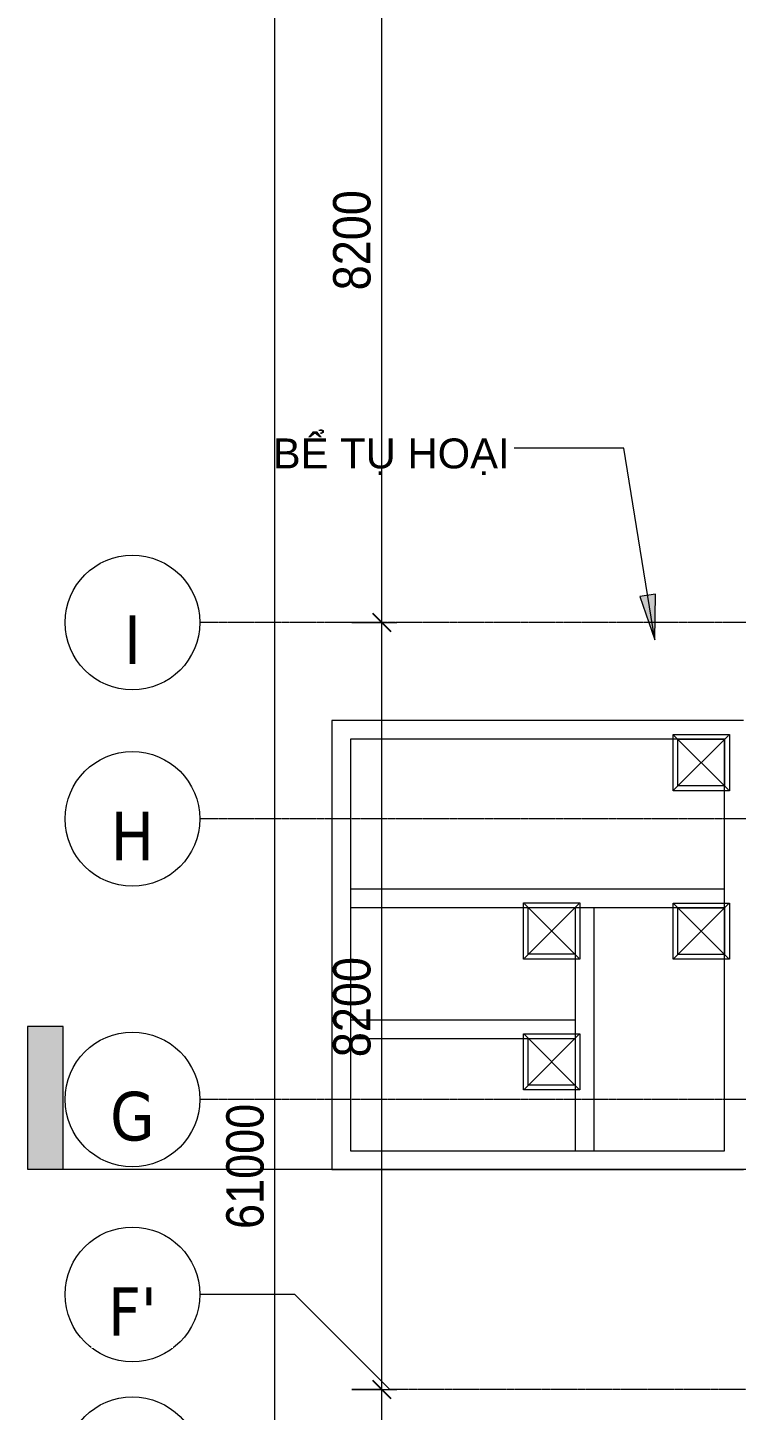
# Model space of a CAD drawing. Header units: millimetres. Extents: x 25998 to 252958, y -15958 to 83425.
# Drawn here: x 25998 to 33578, y 45113 to 59898 of the extents above; entities that cross this region are included whole.
import ezdxf

# ---------------------------------------------------------------- set-up
doc = ezdxf.new("R2010")
doc.units = ezdxf.units.MM
doc.linetypes.add('Dash Dot 3_16_', pattern=[7.9375, 4.7625, -1.5875, 0, -1.5875])
doc.linetypes.add('Grid Line', pattern=[22.225, 12.7, -3.175, 3.175, -3.175])
for name, color, linetype, lineweight in [('A-ANNO-DIMS', 211, 'Continuous', 9), ('A-ANNO-DIMS-160', 211, 'Continuous', 9), ('G-ANNO-SYMB', 111, 'Continuous', 9), ('G-ANNO-SYMB-1', 111, 'Dash Dot 3_16_', 18), ('G-ANNO-TEXT-1', 7, 'Continuous', 9), ('G-IMPT', 8, 'Continuous', 9), ('M-EQPM', 50, 'Continuous', 9), ('S-GRID', 1, 'Continuous', 9), ('S-GRID-1', 1, 'Grid Line', 9), ('S-GRID-IDEN', 1, 'Continuous', 9)]:
    doc.layers.add(name, color=color, linetype=linetype, lineweight=lineweight)
doc.styles.add('Arial_2', font='arial_0.ttf', dxfattribs={"height": 320})
doc.styles.add('Tahoma_B', font='tahomabd_0.ttf', dxfattribs={"height": 520})
doc.styles.add('UTM Avo', font='UTM Avo.ttf', dxfattribs={"width": 0.9, "height": 400})
doc.dimstyles.new('1_Dim_chi_tiet_2_5', dxfattribs={"dimscale": 304.8, "dimtxt": 399.720379, "dimasz": 0.629921, "dimexe": 0.524934, "dimexo": 0.0625, "dimgap": 0.052493, "dimtad": 1, "dimdec": 0, "dimrnd": 5, "dimzin": 0, "dimdsep": 46, "dimtxsty": 'UTM Avo', "dimblk1": 'OBLIQUE', "dimblk2": 'OBLIQUE', "dimsah": 1, "dimcen": 0.09, "dimdle": 0.524934, "dimazin": 0, "dimtfac": 1, "dimtdec": 4, "dimtix": 1, "dimtmove": 0, "dimatfit": 3, "dimfxl": 1.049869, "dimfxlon": 1, "dimtvp": 1, "dimtolj": 1, "dimtzin": 0, "dimarcsym": 2})

# ---------------------------------------------------------------- blocks, each defined once
blk = doc.blocks.new('TKTC_BE NGAM TANG HAM_260130 - TKTC_XREF_260130_MB BE NGAM TANG HAM_dwg-4017279-TKCS_MB TẦNG HẦM')
at = {"layer": 'G-IMPT'}
for p, q in [((-169657, -112442), (-170241, -113025)), ((-170241, -112442), (-169657, -113025)), ((-173699, -114083), (-169699, -114083)), ((-173699, -114283), (-169699, -114283)), ((-171257, -114242), (-171841, -114825)), ((-171841, -114242), (-171257, -114825)), ((-171299, -114283), (-171299, -116883)), ((-171099, -114283), (-171099, -116883)), ((-169657, -114243), (-170241, -114827)), ((-170241, -114243), (-169657, -114827)), ((-173699, -115483), (-171299, -115483)), ((-173699, -115683), (-171299, -115683)), ((-171257, -115642), (-171841, -116225)), ((-171841, -115642), (-171257, -116225)), ((-173899, -117083), (-169499, -117083))]:
    blk.add_line(p, q, dxfattribs=at)
at = {"layer": 'G-IMPT', "flags": 128}
blk.add_lwpolyline([(-169499, -112283), (-173899, -112283), (-173899, -117083)], dxfattribs=at)
for points in [[(-173699, -116883), (-169699, -116883), (-169699, -112483), (-173699, -112483)], [(-169649, -113033), (-170249, -113033), (-170249, -112433), (-169649, -112433)], [(-169699, -112983), (-170199, -112983), (-170199, -112483), (-169699, -112483)], [(-171249, -114833), (-171849, -114833), (-171849, -114233), (-171249, -114233)], [(-171299, -114783), (-171799, -114783), (-171799, -114283), (-171299, -114283)], [(-169649, -114835), (-170249, -114835), (-170249, -114235), (-169649, -114235)], [(-169699, -114785), (-170199, -114785), (-170199, -114285), (-169699, -114285)], [(-171249, -116233), (-171849, -116233), (-171849, -115633), (-171249, -115633)], [(-171299, -116183), (-171799, -116183), (-171799, -115683), (-171299, -115683)]]:
    blk.add_lwpolyline(points, close=True, dxfattribs=at)
blk = doc.blocks.new('TKTC_BE NGAM TANG HAM_260130 - TKTC_BE NGAM TANG HAM_260130-2131746-TKCS_MB TẦNG HẦM')
blk.add_blockref('TKTC_BE NGAM TANG HAM_260130 - TKTC_XREF_260130_MB BE NGAM TANG HAM_dwg-4017279-TKCS_MB TẦNG HẦM', (169499, 147535))
blk = doc.blocks.new('Grid - M_Grid Head - Circle-353313-TKCS_MB TẦNG HẦM')
at = {"layer": 'S-GRID-IDEN'}
blk.add_circle((0, 0), 4.5, dxfattribs=at)
blk = doc.blocks.new('Section - 3_32_ x 3_8_-4701953-TKCS_MB TẦNG HẦM')
at = {"layer": 'G-ANNO-SYMB'}
blk.add_hatch(color=256, dxfattribs=at).paths.add_polyline_path([(0, 9.525), (0, 0), (-2.38125, 0), (-2.38125, 9.525)])
for p, q in [((0, 9.525), (-2.38125, 9.525)), ((-2.38125, 9.525), (-2.38125, 0)), ((0, 0), (0, 9.525)), ((-2.38125, 0), (0, 0))]:
    blk.add_line(p, q, dxfattribs=at)
blk = doc.blocks.new('DIMBLOCK27-TKCS_MB TẦNG HẦM')
at = {"layer": 'A-ANNO-DIMS-160', "lineweight": 25}
for p, q in [((29785, 45337), (29689, 45433)), ((29785, 45337), (29881, 45241)), ((29785, 37037), (29689, 37133)), ((29785, 37037), (29881, 36941))]:
    blk.add_line(p, q, dxfattribs=at)
at = {"layer": 'A-ANNO-DIMS-160'}
for p, q in [((29465, 45337), (29945, 45337)), ((29785, 45337), (29465, 45337)), ((29785, 37037), (29785, 45337)), ((29465, 37037), (29945, 37037)), ((29785, 37037), (29465, 37037))]:
    blk.add_line(p, q, dxfattribs=at)
at = {"layer": 'A-ANNO-DIMS-160', "color": 0, "insert": (29265, 40639), "char_height": 400, "width": 1314.64, "attachment_point": 1, "rotation": 90, "line_spacing_factor": 1.110334, "style": 'UTM Avo'}
blk.add_mtext('8300', dxfattribs=at)
blk = doc.blocks.new('_Oblique')
at = {"color": 0, "linetype": 'ByBlock', "lineweight": -2}
blk.add_line((-0.5, -0.5), (0.5, 0.5), dxfattribs=at)
blk = doc.blocks.new('DIMBLOCK28-TKCS_MB TẦNG HẦM')
at = {"layer": 'A-ANNO-DIMS-160'}
for p, q in [((29465, 53537), (29945, 53537)), ((29785, 53537), (29465, 53537)), ((29785, 45337), (29785, 53537)), ((29465, 45337), (29945, 45337)), ((29785, 45337), (29465, 45337))]:
    blk.add_line(p, q, dxfattribs=at)
at = {"layer": 'A-ANNO-DIMS-160', "lineweight": 25}
for p, q in [((29785, 53537), (29689, 53633)), ((29785, 53537), (29881, 53441)), ((29785, 45337), (29689, 45433)), ((29785, 45337), (29881, 45241))]:
    blk.add_line(p, q, dxfattribs=at)
at = {"layer": 'A-ANNO-DIMS-160', "color": 0, "insert": (29265, 48889), "char_height": 400, "width": 1314.64, "attachment_point": 1, "rotation": 90, "line_spacing_factor": 1.110334, "style": 'UTM Avo'}
blk.add_mtext('8200', dxfattribs=at)
blk = doc.blocks.new('DIMBLOCK29-TKCS_MB TẦNG HẦM')
at = {"layer": 'A-ANNO-DIMS-160', "lineweight": 25}
for p, q in [((29785, 61737), (29689, 61833)), ((29785, 61737), (29881, 61641)), ((29785, 53537), (29689, 53633)), ((29785, 53537), (29881, 53441))]:
    blk.add_line(p, q, dxfattribs=at)
at = {"layer": 'A-ANNO-DIMS-160'}
for p, q in [((29465, 61737), (29945, 61737)), ((29785, 61737), (29465, 61737)), ((29785, 53537), (29785, 61737)), ((29465, 53537), (29945, 53537)), ((29785, 53537), (29465, 53537))]:
    blk.add_line(p, q, dxfattribs=at)
at = {"layer": 'A-ANNO-DIMS-160', "color": 0, "insert": (29265, 57089), "char_height": 400, "width": 1314.64, "attachment_point": 1, "rotation": 90, "line_spacing_factor": 1.110334, "style": 'UTM Avo'}
blk.add_mtext('8200', dxfattribs=at)
blk = doc.blocks.new('DIMBLOCK32-TKCS_MB TẦNG HẦM')
at = {"layer": 'A-ANNO-DIMS-160'}
for p, q in [((28642, 17077), (28642, 78397)), ((28322, 78237), (28802, 78237)), ((28642, 78237), (28322, 78237)), ((28962, 17237), (28482, 17237)), ((28642, 17237), (28962, 17237))]:
    blk.add_line(p, q, dxfattribs=at)
at = {"layer": 'A-ANNO-DIMS-160', "lineweight": 25}
for p, q in [((28642, 78237), (28546, 78333)), ((28642, 78237), (28738, 78141)), ((28642, 17237), (28546, 17333)), ((28642, 17237), (28738, 17141))]:
    blk.add_line(p, q, dxfattribs=at)
at = {"layer": 'A-ANNO-DIMS-160', "color": 0, "insert": (28122, 47052), "char_height": 400, "width": 1643.29, "attachment_point": 1, "rotation": 90, "line_spacing_factor": 1.110334, "style": 'UTM Avo'}
blk.add_mtext('61000', dxfattribs=at)

msp = doc.modelspace()

# ---------------------------------------------------------------- hatches: boundary and pattern name
at = {"layer": 'G-ANNO-TEXT-1'}
msp.add_hatch(color=256, dxfattribs=at).paths.add_polyline_path([(32704.5, 53353.1), (32711.5, 53840.4), (32544.4, 53813.4)])

# ---------------------------------------------------------------- linework, layer by layer
at = {"layer": 'G-ANNO-SYMB-1'}
msp.add_line((26379.4, 47691.5), (134566.1, 47691.5), dxfattribs=at)
at = {"layer": 'G-ANNO-TEXT-1'}
for p, q in [((31213.5, 55400.9), (31202.2, 55400.9)), ((32373.6, 55400.9), (31213.5, 55400.9)), ((32704.5, 53353.1), (32373.6, 55400.9)), ((32711.5, 53840.4), (32544.4, 53813.4)), ((32704.5, 53353.1), (32711.5, 53840.4)), ((32544.4, 53813.4), (32704.5, 53353.1))]:
    msp.add_line(p, q, dxfattribs=at)
at = {"layer": 'S-GRID'}
for p, q in [((28854.8, 46352.9), (27838.8, 46352.9)), ((29870.8, 45336.9), (28854.8, 46352.9))]:
    msp.add_line(p, q, dxfattribs=at)
at = {"layer": 'S-GRID-1'}
for p, q in [((31838.8, 53536.9), (27838.8, 53536.9)), ((128880.9, 53536.9), (31838.8, 53536.9)), ((31838.8, 51436.9), (27838.8, 51436.9)), ((128880.9, 51436.9), (31838.8, 51436.9)), ((31838.8, 48436.9), (27838.8, 48436.9)), ((128880.9, 48436.9), (31838.8, 48436.9)), ((33870.8, 45336.9), (29870.8, 45336.9))]:
    msp.add_line(p, q, dxfattribs=at)

# ---------------------------------------------------------------- block references
at = {"layer": 'G-ANNO-SYMB', "xscale": 159.9999999999999, "yscale": 159.9999999999999, "zscale": 159.9999999999999}
msp.add_blockref('Section - 3_32_ x 3_8_-4701953-TKCS_MB TẦNG HẦM', (26379.4, 47691.5), dxfattribs=at)
at = {"layer": 'M-EQPM'}
msp.add_blockref('TKTC_BE NGAM TANG HAM_260130 - TKTC_BE NGAM TANG HAM_260130-2131746-TKCS_MB TẦNG HẦM', (33652.6, 17236.9), dxfattribs=at)
at = {"layer": 'S-GRID-IDEN', "xscale": 159.9999999999999, "yscale": 159.9999999999999, "zscale": 159.9999999999999, "rotation": 89.99999999999982}
for p in [(27118.8, 53536.9), (27118.8, 51436.9), (27118.8, 48436.9), (27118.8, 46352.9), (27118.8, 44536.9)]:
    msp.add_blockref('Grid - M_Grid Head - Circle-353313-TKCS_MB TẦNG HẦM', p, dxfattribs=at)

# ---------------------------------------------------------------- texts
at = {"layer": 'G-ANNO-TEXT-1', "insert": (28619.9, 55309.7), "char_height": 320, "width": 2619.536, "attachment_point": 4, "line_spacing_factor": 0.936439, "style": 'Arial_2'}
msp.add_mtext('\\pt2032,4064,6096,8128,10160,12192,14224,16256,18288,20320,22352,24384,26416,28448,30480,32512,34544,36576,38608,40640,42672,44704,46736,48768,50800,52832,54864,56896,58928,60960,62992,65024;BỂ TỤ HOẠI', dxfattribs=at)

# ---------------------------------------------------------------- dimensions: what is measured, and where the dimension line sits
at = {"layer": 'A-ANNO-DIMS'}
for base, p1, p2, override, picture, middle in [((28641.9, 78236.9), (28961.9, 17236.9), (28321.9, 78236.9), {"dimpost": '<>', "dimfxl": 61003.357285}, 'DIMBLOCK32-TKCS_MB TẦNG HẦM', (28418.9, 47736.9)), ((29784.8, 61736.9), (29464.8, 53536.9), (29464.8, 61736.9), {"dimpost": '<>', "dimfxl": 8200}, 'DIMBLOCK29-TKCS_MB TẦNG HẦM', (29561.8, 57636.9)), ((29784.8, 53536.9), (29464.8, 45336.9), (29464.8, 53536.9), {"dimpost": '<>', "dimfxl": 8200}, 'DIMBLOCK28-TKCS_MB TẦNG HẦM', (29561.8, 49436.9)), ((29784.8, 45336.9), (29464.8, 37036.9), (29464.8, 45336.9), {"dimpost": '<>', "dimfxl": 8300}, 'DIMBLOCK27-TKCS_MB TẦNG HẦM', (29561.8, 41186.9))]:
    dim = msp.add_linear_dim(base=base, p1=p1, p2=p2, angle=90, dimstyle='1_Dim_chi_tiet_2_5', override=override, dxfattribs=at)
    dim.commit()
    dim.dimension.update_dxf_attribs({"geometry": picture, "text_midpoint": middle})

# ---------------------------------------------------------------- next in the draw order: texts
at = {"layer": 'S-GRID-IDEN', "char_height": 520, "attachment_point": 5, "line_spacing_factor": 0.996129, "style": 'Tahoma_B', "bg_fill": 3, "box_fill_scale": 1.25, "bg_fill_color": 256, "bg_fill_true_color": 13158600, "bg_fill_transparency": 0}
for s, insert, width in [('\\pt2031.9988,4063.9976,6096.0016,8128.0004,10159.9992,12191.998,14224.002,16256.0008,18287.9996,20319.9984,22352.0024,24384.0012,26416,28447.9988,30479.9976,32512.0016,34544.0004,36575.9992,38607.998,40640.002,42672.0008,44703.9996,46735.9984,48768.0024,50800.0012,52832,54863.9988,56895.9976,58928.0016,60960.0004,62991.9992,65023.998;I', (27118.2, 53353.6), 348.8), ('\\pt2031.9988,4063.9976,6096.0016,8128.0004,10159.9992,12191.998,14224.002,16256.0008,18287.9996,20319.9984,22352.0024,24384.0012,26416,28447.9988,30479.9976,32512.0016,34544.0004,36575.9992,38607.998,40640.002,42672.0008,44703.9996,46735.9984,48768.0024,50800.0012,52832,54863.9988,56895.9976,58928.0016,60960.0004,62991.9992,65023.998;H', (27117.4, 51253.6), 550.4), ('\\pt2031.9988,4063.9976,6096.0016,8128.0004,10159.9992,12191.998,14224.002,16256.0008,18287.9996,20319.9984,22352.0024,24384.0012,26416,28447.9988,30479.9976,32512.0016,34544.0004,36575.9992,38607.998,40640.002,42672.0008,44703.9996,46735.9984,48768.0024,50800.0012,52832,54863.9988,56895.9976,58928.0016,60960.0004,62991.9992,65023.998;G', (27118.2, 48253.6), 539.2), ("\\pt2031.9988,4063.9976,6096.0016,8128.0004,10159.9992,12191.998,14224.002,16256.0008,18287.9996,20319.9984,22352.0024,24384.0012,26416,28447.9988,30479.9976,32512.0016,34544.0004,36575.9992,38607.998,40640.002,42672.0008,44703.9996,46735.9984,48768.0024,50800.0012,52832,54863.9988,56895.9976,58928.0016,60960.0004,62991.9992,65023.998;F'", (27117.4, 46169.6), 614.4)]:
    msp.add_mtext(s, dxfattribs=dict(at, insert=insert, width=width))

doc.saveas('drawing.dxf')
